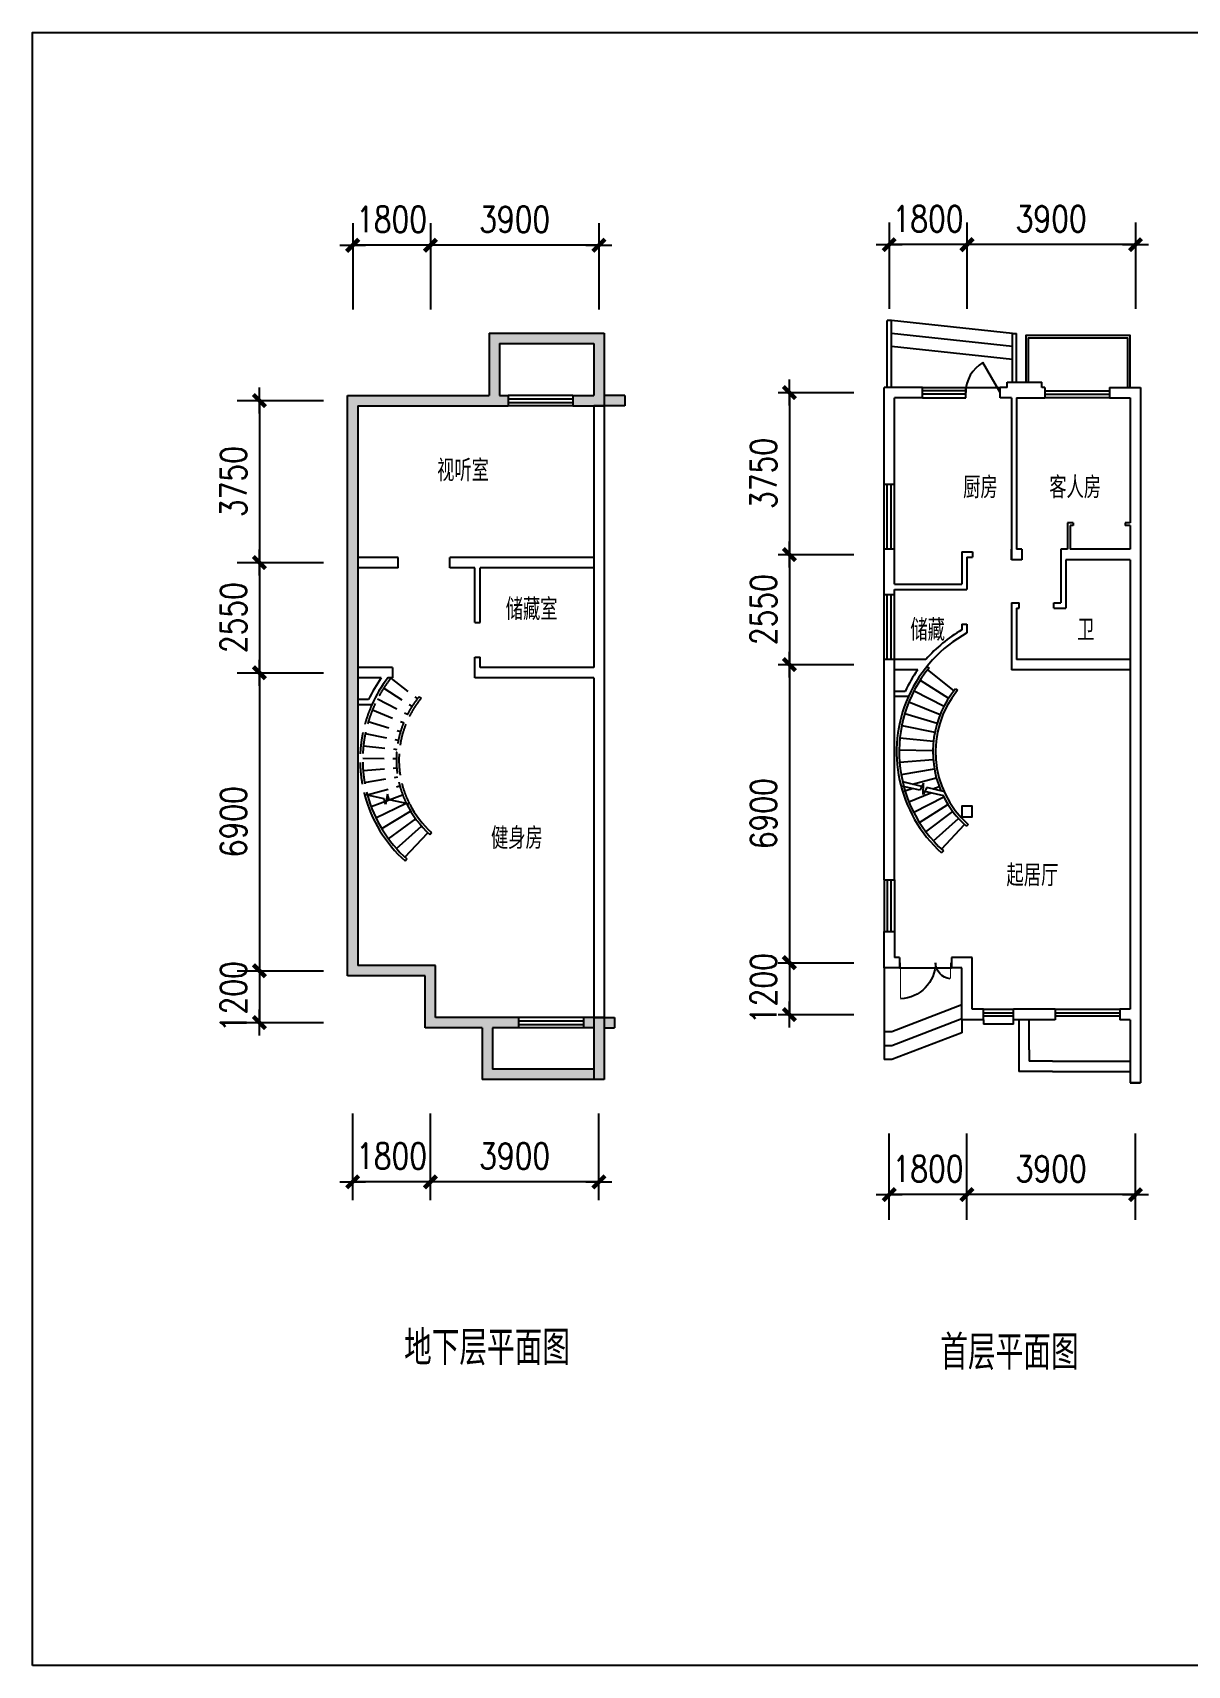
# Model space of a CAD drawing. Extents: x -144404 to 147451, y -180554 to 49126.
# Drawn here: x -140238 to -113508, y -60184 to -22384 of the extents above; entities that cross this region are included whole.
import ezdxf

# ---------------------------------------------------------------- set-up
doc = ezdxf.new("R2010")
doc.units = 0
doc.header["$LTSCALE"] = 2000
doc.header["$MEASUREMENT"] = 0
doc.linetypes.add('DASH', pattern=[0.35, 0.25, -0.1])
doc.layers.get('0').update_dxf_attribs({"color": 3, "linetype": 'CONTINUOUS'})
doc.layers.get('DEFPOINTS').update_dxf_attribs({"linetype": 'CONTINUOUS'})
for name, color, linetype in [('AXIS', 3, 'CONTINUOUS'), ('JIAJU', 6, 'CONTINUOUS'), ('OTHER', 7, 'CONTINUOUS'), ('PUB_DIM', 3, 'CONTINUOUS'), ('PUB_TITLE', 4, 'CONTINUOUS'), ('ROOF', 4, 'CONTINUOUS'), ('STAIR', 6, 'CONTINUOUS'), ('WALL', 255, 'CONTINUOUS'), ('WINDOW', 4, 'CONTINUOUS')]:
    doc.layers.add(name, color=color, linetype=linetype)
doc.styles.add('-宋体', font='simplex.shx', dxfattribs={"width": 0.8, "bigfont": 'hztxt.shx'})
doc.styles.add('DIM_FONT', font='SIMPLEX.shx', dxfattribs={"width": 0.8})
doc.dimstyles.new('AXIS200', dxfattribs={"dimscale": 2, "dimtxt": 300, "dimasz": 1, "dimexe": 250, "dimexo": 300, "dimgap": 150, "dimtad": 1, "dimdec": 0, "dimzin": 0, "dimtxsty": 'DIM_FONT', "dimblk": '_DIMX', "dimcen": 0.09, "dimse1": 1, "dimse2": 1, "dimclrt": 7, "dimazin": 3, "dimtfac": 1, "dimtdec": 0, "dimtix": 1, "dimtmove": 0, "dimatfit": 3, "dimtolj": 1, "dimtzin": 0})

# ---------------------------------------------------------------- blocks, each defined once
blk = doc.blocks.new('_DIMX')
blk.add_line((-150, 0), (150, 0))
at = {"const_width": 50}
blk.add_lwpolyline([(-70, -70), (70, 70)], dxfattribs=at)
blk = doc.blocks.new('*D172')
at = {"color": 0, "linetype": 'BYBLOCK'}
blk.add_line((92439, 28242), (88543, 28242), dxfattribs=at)
at = {"layer": 'DEFPOINTS', "color": 0, "linetype": 'BYBLOCK'}
for p in [(88541, 33842), (92441, 33842), (88541, 28242)]:
    blk.add_point(p, dxfattribs=at)
at = {"color": 0, "linetype": 'BYBLOCK', "xscale": 2, "yscale": 2, "zscale": 2, "rotation": 180}
blk.add_blockref('_DIMX', (88541, 28242), dxfattribs=at)
at = {"color": 0, "linetype": 'BYBLOCK', "xscale": 2, "yscale": 2, "zscale": 2}
blk.add_blockref('_DIMX', (92441, 28242), dxfattribs=at)
at = {"color": 7, "linetype": 'BYBLOCK', "insert": (90491, 28842), "char_height": 600, "attachment_point": 5, "style": 'DIM_FONT'}
blk.add_mtext('\\A1;3900', dxfattribs=at)
blk = doc.blocks.new('*D166')
at = {"color": 0, "linetype": 'BYBLOCK'}
for p, q in [((61431, 28537), (61429, 28537)), ((63233, 28537), (61433, 28537)), ((63235, 28537), (63237, 28537))]:
    blk.add_line(p, q, dxfattribs=at)
at = {"layer": 'DEFPOINTS', "color": 0, "linetype": 'BYBLOCK'}
for p in [(61433, 34137), (63233, 34137), (61433, 28537)]:
    blk.add_point(p, dxfattribs=at)
at = {"color": 0, "linetype": 'BYBLOCK', "xscale": 2, "yscale": 2, "zscale": 2}
blk.add_blockref('_DIMX', (61433, 28537), dxfattribs=at)
at = {"color": 0, "linetype": 'BYBLOCK', "xscale": 2, "yscale": 2, "zscale": 2, "rotation": 180}
blk.add_blockref('_DIMX', (63233, 28537), dxfattribs=at)
at = {"color": 7, "linetype": 'BYBLOCK', "insert": (62333, 29137), "char_height": 600, "attachment_point": 5, "style": 'DIM_FONT'}
blk.add_mtext('\\A1;1800', dxfattribs=at)
blk = doc.blocks.new('*D165')
at = {"color": 0, "linetype": 'BYBLOCK'}
blk.add_line((67131, 28537), (63235, 28537), dxfattribs=at)
at = {"layer": 'DEFPOINTS', "color": 0, "linetype": 'BYBLOCK'}
for p in [(63233, 34137), (67133, 34137), (63233, 28537)]:
    blk.add_point(p, dxfattribs=at)
at = {"color": 0, "linetype": 'BYBLOCK', "xscale": 2, "yscale": 2, "zscale": 2, "rotation": 180}
blk.add_blockref('_DIMX', (63233, 28537), dxfattribs=at)
at = {"color": 0, "linetype": 'BYBLOCK', "xscale": 2, "yscale": 2, "zscale": 2}
blk.add_blockref('_DIMX', (67133, 28537), dxfattribs=at)
at = {"color": 7, "linetype": 'BYBLOCK', "insert": (65183, 29137), "char_height": 600, "attachment_point": 5, "style": 'DIM_FONT'}
blk.add_mtext('\\A1;3900', dxfattribs=at)
blk = doc.blocks.new('*D167')
at = {"color": 0, "linetype": 'BYBLOCK'}
blk.add_line((67131, 50049), (63235, 50049), dxfattribs=at)
at = {"layer": 'DEFPOINTS', "color": 0, "linetype": 'BYBLOCK'}
for p in [(63233, 50049), (63233, 44449), (67133, 44449)]:
    blk.add_point(p, dxfattribs=at)
at = {"color": 0, "linetype": 'BYBLOCK', "xscale": 2, "yscale": 2, "zscale": 2, "rotation": 180}
blk.add_blockref('_DIMX', (63233, 50049), dxfattribs=at)
at = {"color": 0, "linetype": 'BYBLOCK', "xscale": 2, "yscale": 2, "zscale": 2}
blk.add_blockref('_DIMX', (67133, 50049), dxfattribs=at)
at = {"color": 7, "linetype": 'BYBLOCK', "insert": (65183, 50649), "char_height": 600, "attachment_point": 5, "style": 'DIM_FONT'}
blk.add_mtext('\\A1;3900', dxfattribs=at)
blk = doc.blocks.new('_WBLK')
for p, q in [((-0.5, 0.5), (0.5, 0.5)), ((0.5, 0.167), (-0.5, 0.167)), ((0.5, -0.167), (-0.5, -0.167)), ((-0.5, -0.5), (0.5, -0.5))]:
    blk.add_line(p, q)
blk = doc.blocks.new('*D168')
at = {"color": 0, "linetype": 'BYBLOCK'}
for p, q in [((61431, 50049), (61429, 50049)), ((63233, 50049), (61433, 50049)), ((63235, 50049), (63237, 50049))]:
    blk.add_line(p, q, dxfattribs=at)
at = {"layer": 'DEFPOINTS', "color": 0, "linetype": 'BYBLOCK'}
for p in [(61433, 50049), (61433, 44449), (63233, 44449)]:
    blk.add_point(p, dxfattribs=at)
at = {"color": 0, "linetype": 'BYBLOCK', "xscale": 2, "yscale": 2, "zscale": 2}
blk.add_blockref('_DIMX', (61433, 50049), dxfattribs=at)
at = {"color": 0, "linetype": 'BYBLOCK', "xscale": 2, "yscale": 2, "zscale": 2, "rotation": 180}
blk.add_blockref('_DIMX', (63233, 50049), dxfattribs=at)
at = {"color": 7, "linetype": 'BYBLOCK', "insert": (62333, 50649), "char_height": 600, "attachment_point": 5, "style": 'DIM_FONT'}
blk.add_mtext('\\A1;1800', dxfattribs=at)
blk = doc.blocks.new('*D190')
at = {"color": 0, "linetype": 'BYBLOCK'}
blk.add_line((56163, 40323), (56163, 33427), dxfattribs=at)
at = {"layer": 'DEFPOINTS', "color": 0, "linetype": 'BYBLOCK'}
for p in [(60163, 40325), (56163, 33425), (60163, 33425)]:
    blk.add_point(p, dxfattribs=at)
at = {"color": 0, "linetype": 'BYBLOCK', "xscale": 2, "yscale": 2, "zscale": 2}
for p, rotation in [((56163, 40325), 90), ((56163, 33425), 270)]:
    blk.add_blockref('_DIMX', p, dxfattribs=dict(at, rotation=rotation))
at = {"color": 7, "linetype": 'BYBLOCK', "insert": (55563, 36875), "char_height": 600, "attachment_point": 5, "rotation": 90, "style": 'DIM_FONT'}
blk.add_mtext('\\A1;6900', dxfattribs=at)
blk = doc.blocks.new('*D191')
at = {"color": 0, "linetype": 'BYBLOCK'}
for p, q in [((56163, 33427), (56163, 33429)), ((56163, 33425), (56163, 32225)), ((56163, 32223), (56163, 32221))]:
    blk.add_line(p, q, dxfattribs=at)
at = {"layer": 'DEFPOINTS', "color": 0, "linetype": 'BYBLOCK'}
for p in [(60163, 33425), (56163, 32225), (60163, 32225)]:
    blk.add_point(p, dxfattribs=at)
at = {"color": 0, "linetype": 'BYBLOCK', "xscale": 2, "yscale": 2, "zscale": 2}
for p, rotation in [((56163, 33425), 270), ((56163, 32225), 90)]:
    blk.add_blockref('_DIMX', p, dxfattribs=dict(at, rotation=rotation))
at = {"color": 7, "linetype": 'BYBLOCK', "insert": (55563, 32825), "char_height": 600, "attachment_point": 5, "rotation": 90, "style": 'DIM_FONT'}
blk.add_mtext('\\A1;1200', dxfattribs=at)
blk = doc.blocks.new('*D188')
at = {"color": 0, "linetype": 'BYBLOCK'}
blk.add_line((56163, 46623), (56163, 42877), dxfattribs=at)
at = {"layer": 'DEFPOINTS', "color": 0, "linetype": 'BYBLOCK'}
for p in [(60163, 46625), (56163, 42875), (60163, 42875)]:
    blk.add_point(p, dxfattribs=at)
at = {"color": 0, "linetype": 'BYBLOCK', "xscale": 2, "yscale": 2, "zscale": 2}
for p, rotation in [((56163, 46625), 90), ((56163, 42875), 270)]:
    blk.add_blockref('_DIMX', p, dxfattribs=dict(at, rotation=rotation))
at = {"color": 7, "linetype": 'BYBLOCK', "insert": (55563, 44750), "char_height": 600, "attachment_point": 5, "rotation": 90, "style": 'DIM_FONT'}
blk.add_mtext('\\A1;3750', dxfattribs=at)
blk = doc.blocks.new('*D189')
at = {"color": 0, "linetype": 'BYBLOCK'}
blk.add_line((56163, 42873), (56163, 40327), dxfattribs=at)
at = {"layer": 'DEFPOINTS', "color": 0, "linetype": 'BYBLOCK'}
for p in [(60163, 42875), (56163, 40325), (60163, 40325)]:
    blk.add_point(p, dxfattribs=at)
at = {"color": 0, "linetype": 'BYBLOCK', "xscale": 2, "yscale": 2, "zscale": 2}
for p, rotation in [((56163, 42875), 90), ((56163, 40325), 270)]:
    blk.add_blockref('_DIMX', p, dxfattribs=dict(at, rotation=rotation))
at = {"color": 7, "linetype": 'BYBLOCK', "insert": (55563, 41600), "char_height": 600, "attachment_point": 5, "rotation": 90, "style": 'DIM_FONT'}
blk.add_mtext('\\A1;2550', dxfattribs=at)
blk = doc.blocks.new('*D175')
at = {"color": 0, "linetype": 'BYBLOCK'}
for p, q in [((86739, 50236), (86737, 50236)), ((88541, 50236), (86741, 50236)), ((88543, 50236), (88545, 50236))]:
    blk.add_line(p, q, dxfattribs=at)
at = {"layer": 'DEFPOINTS', "color": 0, "linetype": 'BYBLOCK'}
for p in [(86741, 50236), (86741, 44636), (88541, 44636)]:
    blk.add_point(p, dxfattribs=at)
at = {"color": 0, "linetype": 'BYBLOCK', "xscale": 2, "yscale": 2, "zscale": 2}
blk.add_blockref('_DIMX', (86741, 50236), dxfattribs=at)
at = {"color": 0, "linetype": 'BYBLOCK', "xscale": 2, "yscale": 2, "zscale": 2, "rotation": 180}
blk.add_blockref('_DIMX', (88541, 50236), dxfattribs=at)
at = {"color": 7, "linetype": 'BYBLOCK', "insert": (87641, 50836), "char_height": 600, "attachment_point": 5, "style": 'DIM_FONT'}
blk.add_mtext('\\A1;1800', dxfattribs=at)
blk = doc.blocks.new('*D174')
at = {"color": 0, "linetype": 'BYBLOCK'}
blk.add_line((92439, 50236), (88543, 50236), dxfattribs=at)
at = {"layer": 'DEFPOINTS', "color": 0, "linetype": 'BYBLOCK'}
for p in [(88541, 50236), (88541, 44636), (92441, 44636)]:
    blk.add_point(p, dxfattribs=at)
at = {"color": 0, "linetype": 'BYBLOCK', "xscale": 2, "yscale": 2, "zscale": 2, "rotation": 180}
blk.add_blockref('_DIMX', (88541, 50236), dxfattribs=at)
at = {"color": 0, "linetype": 'BYBLOCK', "xscale": 2, "yscale": 2, "zscale": 2}
blk.add_blockref('_DIMX', (92441, 50236), dxfattribs=at)
at = {"color": 7, "linetype": 'BYBLOCK', "insert": (90491, 50836), "char_height": 600, "attachment_point": 5, "style": 'DIM_FONT'}
blk.add_mtext('\\A1;3900', dxfattribs=at)
blk = doc.blocks.new('*D170')
at = {"color": 0, "linetype": 'BYBLOCK'}
blk.add_line((82879, 40510), (82879, 33614), dxfattribs=at)
at = {"layer": 'DEFPOINTS', "color": 0, "linetype": 'BYBLOCK'}
for p in [(83931, 40512), (82879, 33612), (83931, 33612)]:
    blk.add_point(p, dxfattribs=at)
at = {"color": 0, "linetype": 'BYBLOCK', "xscale": 2, "yscale": 2, "zscale": 2}
for p, rotation in [((82879, 40512), 90), ((82879, 33612), 270)]:
    blk.add_blockref('_DIMX', p, dxfattribs=dict(at, rotation=rotation))
at = {"color": 7, "linetype": 'BYBLOCK', "insert": (82279, 37062), "char_height": 600, "attachment_point": 5, "rotation": 90, "style": 'DIM_FONT'}
blk.add_mtext('\\A1;6900', dxfattribs=at)
blk = doc.blocks.new('*D171')
at = {"color": 0, "linetype": 'BYBLOCK'}
for p, q in [((82879, 33614), (82879, 33616)), ((82879, 33612), (82879, 32412)), ((82879, 32410), (82879, 32408))]:
    blk.add_line(p, q, dxfattribs=at)
at = {"layer": 'DEFPOINTS', "color": 0, "linetype": 'BYBLOCK'}
for p in [(83931, 33612), (82879, 32412), (83931, 32412)]:
    blk.add_point(p, dxfattribs=at)
at = {"color": 0, "linetype": 'BYBLOCK', "xscale": 2, "yscale": 2, "zscale": 2}
for p, rotation in [((82879, 33612), 270), ((82879, 32412), 90)]:
    blk.add_blockref('_DIMX', p, dxfattribs=dict(at, rotation=rotation))
at = {"color": 7, "linetype": 'BYBLOCK', "insert": (82279, 33012), "char_height": 600, "attachment_point": 5, "rotation": 90, "style": 'DIM_FONT'}
blk.add_mtext('\\A1;1200', dxfattribs=at)
blk = doc.blocks.new('M_B15SGY')
at = {"linetype": 'CONTINUOUS'}
for p, q in [((-0.5, 0.5), (0.5, 0.5)), ((0.5, 0.167), (-0.5, 0.167)), ((0.5, -0.167), (-0.5, -0.167))]:
    blk.add_line(p, q, dxfattribs=at)
blk = doc.blocks.new('M_A17ORW')
at = {"const_width": 0.02}
for points in [[(-0.481, -0.001), (-0.481, -0.308)], [(0.481, 0.001), (0.481, -0.691)]]:
    blk.add_lwpolyline(points, dxfattribs=at)
for centre, radius, start, end in [((-0.501, -0.003), 0.307, 274.2492, 0.2101), ((0.505, 0.002), 0.699, 180.2762, 268.0603)]:
    blk.add_arc(centre, radius, start, end)
blk = doc.blocks.new('*D169')
at = {"color": 0, "linetype": 'BYBLOCK'}
blk.add_line((82879, 43060), (82879, 40514), dxfattribs=at)
at = {"layer": 'DEFPOINTS', "color": 0, "linetype": 'BYBLOCK'}
for p in [(83931, 43062), (82879, 40512), (83931, 40512)]:
    blk.add_point(p, dxfattribs=at)
at = {"color": 0, "linetype": 'BYBLOCK', "xscale": 2, "yscale": 2, "zscale": 2}
for p, rotation in [((82879, 43062), 90), ((82879, 40512), 270)]:
    blk.add_blockref('_DIMX', p, dxfattribs=dict(at, rotation=rotation))
at = {"color": 7, "linetype": 'BYBLOCK', "insert": (82279, 41787), "char_height": 600, "attachment_point": 5, "rotation": 90, "style": 'DIM_FONT'}
blk.add_mtext('\\A1;2550', dxfattribs=at)
blk = doc.blocks.new('*D173')
at = {"color": 0, "linetype": 'BYBLOCK'}
blk.add_line((82879, 46810), (82879, 43064), dxfattribs=at)
at = {"layer": 'DEFPOINTS', "color": 0, "linetype": 'BYBLOCK'}
for p in [(83931, 46812), (82879, 43062), (83931, 43062)]:
    blk.add_point(p, dxfattribs=at)
at = {"color": 0, "linetype": 'BYBLOCK', "xscale": 2, "yscale": 2, "zscale": 2}
for p, rotation in [((82879, 46812), 90), ((82879, 43062), 270)]:
    blk.add_blockref('_DIMX', p, dxfattribs=dict(at, rotation=rotation))
at = {"color": 7, "linetype": 'BYBLOCK', "insert": (82279, 44937), "char_height": 600, "attachment_point": 5, "rotation": 90, "style": 'DIM_FONT'}
blk.add_mtext('\\A1;3750', dxfattribs=at)
blk = doc.blocks.new('_GCBLK')
at = {"linetype": 'DASH'}
for p, q in [((-0.5, -0.5), (-0.5, 0.5)), ((0.5, -0.5), (0.5, 0.5)), ((-0.5, 0.2), (0.5, 0.2)), ((-0.5, -0.2), (0.5, -0.2))]:
    blk.add_line(p, q, dxfattribs=at)
blk = doc.blocks.new('_DBLK')
blk.add_line((-0.5, 0), (0, -0.866))
blk.add_arc((-0.5, 0), 1, 300, 0)
blk = doc.blocks.new('M_B0OPK')
for p, q in [((-0.5, 0.5), (0.5, 0.5)), ((0.5, 0.167), (-0.5, 0.167)), ((0.5, -0.167), (-0.5, -0.167)), ((-0.5, -0.5), (0.5, -0.5))]:
    blk.add_line(p, q)
blk = doc.blocks.new('*D259')
at = {"color": 0, "linetype": 'BYBLOCK'}
for p, q in [((61741, -15137), (61739, -15137)), ((63543, -15137), (61743, -15137)), ((63545, -15137), (63547, -15137))]:
    blk.add_line(p, q, dxfattribs=at)
at = {"layer": 'DEFPOINTS', "color": 0, "linetype": 'BYBLOCK'}
for p in [(61743, -9537), (63543, -9537), (61743, -15137)]:
    blk.add_point(p, dxfattribs=at)
at = {"color": 0, "linetype": 'BYBLOCK', "xscale": 2, "yscale": 2, "zscale": 2}
blk.add_blockref('_DIMX', (61743, -15137), dxfattribs=at)
at = {"color": 0, "linetype": 'BYBLOCK', "xscale": 2, "yscale": 2, "zscale": 2, "rotation": 180}
blk.add_blockref('_DIMX', (63543, -15137), dxfattribs=at)
at = {"color": 7, "linetype": 'BYBLOCK', "insert": (62643, -14537), "char_height": 600, "attachment_point": 5, "style": 'DIM_FONT'}
blk.add_mtext('\\A1;1800', dxfattribs=at)

msp = doc.modelspace()

# ---------------------------------------------------------------- hatches: boundary and pattern name
at = {"layer": 'PUB_DIM'}
msp.add_hatch(color=256, dxfattribs=at).paths.add_polyline_path([(-129229.9, -31023.9), (-129229.9, -30783.9), (-129429.9, -30783.9), (-129429.9, -29583.9), (-127249.9, -29583.9), (-127249.9, -29343.9), (-129669.9, -29343.9), (-129669.9, -30783.9), (-132949.9, -30783.9), (-132949.9, -44223.9), (-131149.9, -44223.9), (-131149.9, -45423.9), (-129829.9, -45423.9), (-129829.9, -46623.9), (-127249.9, -46623.9), (-127249.9, -46383.9), (-129589.9, -46383.9), (-129589.9, -45423.9), (-128989.9, -45423.9), (-128989.9, -45183.9), (-130909.9, -45183.9), (-130909.9, -45155.8, -0.5091751), (-130909.9, -45142), (-130909.9, -43983.9), (-132709.9, -43983.9), (-132709.9, -31023.9)])
h = msp.add_hatch(color=256, dxfattribs=at)
h.paths.add_polyline_path([(-127009.9, -29343.9), (-127249.9, -29343.9), (-127249.9, -31023.9), (-127009.9, -31023.9)])
h.paths.add_polyline_path([(-127729.9, -30783.9), (-127729.9, -31023.9), (-127249.9, -31023.9), (-127249.9, -30783.9)])
h.paths.add_polyline_path([(-126529.9, -31023.9), (-126529.9, -30783.9), (-127009.9, -30783.9), (-127009.9, -31023.9)])
h = msp.add_hatch(color=256, dxfattribs=at)
h.paths.add_polyline_path([(-127249.9, -45423.9), (-127249.9, -45183.9), (-127489.9, -45183.9), (-127489.9, -45423.9)])
h.paths.add_polyline_path([(-127009.9, -45183.9), (-127249.9, -45183.9), (-127249.9, -46623.9), (-127009.9, -46623.9)])
h.paths.add_polyline_path([(-126769.9, -45183.9), (-127009.9, -45183.9), (-127009.9, -45423.9), (-126769.9, -45423.9)])

# ---------------------------------------------------------------- linework, layer by layer
at = {"layer": 'AXIS'}
for p, q in [((-132829.9, -26793.6), (-132829.9, -28793.6)), ((-131029.9, -26793.6), (-131029.9, -28793.6)), ((-127129.9, -26793.6), (-127129.9, -28793.6)), ((-120409.4, -26778.7), (-120409.4, -28778.7)), ((-118609.4, -26778.7), (-118609.4, -28778.7)), ((-114709.4, -26778.7), (-114709.4, -28778.7)), ((-114709.4, -26778.7), (-114709.4, -28778.7)), ((-135507.7, -30903.9), (-133507.7, -30903.9)), ((-122983.7, -30716.5), (-121229.6, -30716.5)), ((-135507.7, -34653.9), (-133507.7, -34653.9)), ((-122983.7, -34466.5), (-121229.6, -34466.5)), ((-122983.7, -37016.5), (-121229.6, -37016.5)), ((-135507.7, -37203.9), (-133507.7, -37203.9)), ((-135507.7, -44103.9), (-133507.7, -44103.9)), ((-122983.7, -43916.5), (-121229.6, -43916.5)), ((-135507.7, -45303.9), (-133507.7, -45303.9)), ((-122983.7, -45116.5), (-121229.6, -45116.5)), ((-132829.9, -49411.7), (-132829.9, -47411.7)), ((-131029.9, -49411.7), (-131029.9, -47411.7)), ((-127129.9, -49411.7), (-127129.9, -47411.7)), ((-120413.4, -49867.6), (-120413.4, -47867.6)), ((-118609.4, -49867.6), (-118609.4, -47867.6)), ((-114709.4, -49867.6), (-114709.4, -47867.6)), ((-114709.4, -49867.6), (-114709.4, -47867.6))]:
    msp.add_line(p, q, dxfattribs=at)
at = {"layer": 'DEFPOINTS', "color": 0, "linetype": 'BYBLOCK'}
for p in [(-120197.2, -27741.8), (-130156.4, -38726.5), (-120197.2, -45679.6)]:
    msp.add_point(p, dxfattribs=at)
at = {"layer": 'JIAJU'}
for p, q in [((-114589.9, -30596.5), (-114589.4, -30597)), ((-114829.9, -30836.5), (-114829.4, -30837))]:
    msp.add_line(p, q, dxfattribs=at)
at = {"layer": 'OTHER'}
for p, q in [((-127009.9, -29343.9), (-127009.9, -37918.9)), ((-114589.4, -30597), (-114589.4, -38671.5)), ((-114829.4, -30837), (-114829.4, -33736.5)), ((-114829.4, -33796.5), (-114829.4, -34346.5)), ((-114829.4, -34586.5), (-114829.4, -38671.5)), ((-127249.9, -37323.9), (-127249.9, -37918.9)), ((-127249.9, -38048.9), (-127249.9, -46623.9)), ((-127009.9, -38048.9), (-127009.9, -46623.9)), ((-114829.4, -38801.5), (-114829.4, -44996.5)), ((-114589.4, -38801.5), (-114589.4, -44996.5)), ((-114829.4, -45236.5), (-114829.4, -46696.5))]:
    msp.add_line(p, q, dxfattribs=at)
at = {"layer": 'PUB_TITLE'}
msp.add_lwpolyline([(-140238.3, -60184.5), (-140238.3, -22384.5), (-86778.3, -22384.5), (-86778.3, -60184.5)], close=True, dxfattribs=at)
at = {"layer": 'ROOF', "linetype": 'DASH'}
msp.add_line((-120359.4, -30596.5), (-120359.4, -29046.5), dxfattribs=at)
at = {"layer": 'STAIR', "linetype": 'DASH'}
for p, q in [((-131946.2, -37326.9), (-131331.6, -37807.1)), ((-132111.4, -37559.7), (-131454.9, -37981)), ((-131294, -37760.3), (-131246.7, -37797.2)), ((-132373.6, -38066.2), (-131650.7, -38359.2)), ((-132254.2, -37806.9), (-131561.6, -38165.5)), ((-132468.5, -38335.5), (-131721.6, -38560.3)), ((-132581.6, -38894.5), (-131806, -38977.7)), ((-132538, -38612.4), (-131773.5, -38767)), ((-132598.8, -39179.4), (-131818.9, -39190.5)), ((-132589.7, -39464.8), (-131812.1, -39403.6)), ((-132554.1, -39748), (-131785.5, -39615.1)), ((-132492.3, -40028.2), (-131739.4, -39824.6)), ((-131987.4, -40144.3), (-131674.3, -40027.6))]:
    msp.add_line(p, q, dxfattribs=at)
at = {"layer": 'STAIR'}
for p, q in [((-119690.9, -37372.4), (-119034.4, -37793.6)), ((-119535.6, -37055.6), (-119488.3, -37092.6)), ((-119525.7, -37139.5), (-118911.1, -37619.7)), ((-119833.8, -37619.5), (-119141.1, -37978.2)), ((-118873.5, -37572.9), (-118826.2, -37609.9)), ((-120048, -38148.1), (-119301.1, -38372.9)), ((-119953.1, -37878.8), (-119230.3, -38171.8)), ((-120117.5, -38425), (-119353, -38579.6)), ((-120161.1, -38707.1), (-119385.5, -38790.3)), ((-120178.4, -38992.1), (-119398.4, -39003.1)), ((-120169.2, -39277.4), (-119391.6, -39216.2)), ((-120133.6, -39560.6), (-119365, -39427.7)), ((-119868, -39784.3), (-119319, -39635.9)), ((-132104.2, -40121.1), (-132555.3, -40024.1)), ((-132020.3, -40016.4), (-132070.7, -40251)), ((-131986.9, -40146.3), (-132020.3, -40016.4)), ((-119704.4, -39925.1), (-120120.7, -39828)), ((-120101.5, -39953.8), (-119876.4, -39885)), ((-119654.6, -39834), (-120098, -39730.6)), ((-119954.4, -40189.5), (-119447.9, -39984.9)), ((-119614.8, -39761.1), (-119704.4, -39925.1)), ((-119625.2, -40025.7), (-119614.8, -39761.1)), ((-119535.6, -39861.7), (-119625.2, -40025.7)), ((-119142, -40056.2), (-119585.4, -39952.8)), ((-119119.3, -39958.8), (-119535.6, -39861.7)), ((-119400.1, -39893.3), (-119253.9, -39838.9)), ((-132405.2, -40300), (-131987.4, -40144.3)), ((-132293.2, -40562.6), (-131590.6, -40223.7)), ((-132157.4, -40813.7), (-131489.2, -40411.3)), ((-132070.7, -40251), (-132104.2, -40121.1)), ((-131510.6, -40248.7), (-131986.9, -40146.3)), ((-119843, -40434), (-119148, -40079.9)), ((-119710.7, -40667.9), (-119049.2, -40254.5)), ((-119558.5, -40889.3), (-118935.5, -40419.9)), ((-131998.9, -41051.2), (-131370.9, -40588.6)), ((-131819.1, -41272.9), (-131236.6, -40754.2)), ((-119387.6, -41096.7), (-118807.9, -40574.7)), ((-119199.2, -41288.3), (-118667.3, -40717.8)), ((-118581.9, -40714.3), (-118622.9, -40758.2)), ((-131619.6, -41477.1), (-131087.6, -40906.6)), ((-131043.3, -40945.6), (-131002.4, -40901.7)), ((-131616.3, -41560.1), (-131576.3, -41515.4)), ((-119154.9, -41328.8), (-119195.9, -41372.7))]:
    msp.add_line(p, q, dxfattribs=at)
at = {"layer": 'STAIR', "linetype": 'DASH'}
for radius, start, end in [(3140, 142.78184, 194.7794), (3080, 141.92923, 195.34736), (2300, 140.50516, 206.03169), (2240, 140.46511, 207.24803)]:
    msp.add_arc((-129519.1, -39223.1), radius, start, end, dxfattribs=at)
at = {"layer": 'STAIR'}
for centre, radius, start, end in [((-117098.7, -39035.7), 3080, 140.88378, 228.09489), ((-117098.7, -39035.7), 3140, 155.95843, 228.09489), ((-117098.7, -39035.7), 2300, 140.50516, 203.05632), ((-117098.7, -39035.7), 2240, 140.46511, 228.53489), ((-129519.1, -39223.1), 3140, 194.7794, 228.09489), ((-129519.1, -39223.1), 3080, 195.34736, 228.09489), ((-117098.7, -39035.7), 2300, 206.20747, 228.49484), ((-129519.1, -39223.1), 2300, 206.03169, 228.49484), ((-129519.1, -39223.1), 2240, 207.24803, 228.53489)]:
    msp.add_arc(centre, radius, start, end, dxfattribs=at)
at = {"layer": 'WALL'}
for p, q in [((-129669.9, -29343.9), (-127009.9, -29343.9)), ((-129669.9, -29343.9), (-129669.9, -30783.9)), ((-129429.9, -29583.9), (-127249.9, -29583.9)), ((-129429.9, -29583.9), (-129429.9, -30783.9)), ((-127249.9, -29583.9), (-127249.9, -30783.9)), ((-127009.9, -29583.9), (-127009.9, -30783.9)), ((-120529.4, -41996.5), (-120529.4, -30596.5)), ((-119999.6, -30596.5), (-120529.4, -30596.5)), ((-119639.4, -30596.5), (-120529.4, -30596.5)), ((-119639.4, -30836.5), (-119639.4, -30596.5)), ((-117839.4, -30836.5), (-117839.4, -30596.5)), ((-117679.4, -30596.5), (-117839.4, -30596.5)), ((-117679.4, -30476.5), (-116879.4, -30476.5)), ((-117679.4, -30596.5), (-117679.4, -30476.5)), ((-116879.4, -30596.5), (-116879.4, -30476.5)), ((-116809.4, -30596.5), (-116879.4, -30596.5)), ((-116809.4, -30596.5), (-116809.4, -30836.5)), ((-115309.4, -30596.5), (-115309.4, -30836.5)), ((-115309.4, -30596.5), (-114589.9, -30596.5)), ((-132949.9, -44223.9), (-132949.9, -30783.9)), ((-132949.9, -30783.9), (-129669.9, -30783.9)), ((-129429.9, -30783.9), (-129229.9, -30783.9)), ((-129229.9, -30783.9), (-129229.9, -31023.9)), ((-127729.9, -30783.9), (-127729.9, -31023.9)), ((-127729.9, -30783.9), (-127249.9, -30783.9)), ((-126529.9, -30783.9), (-127009.9, -30783.9)), ((-126529.9, -30783.9), (-126529.9, -31023.9)), ((-119999.6, -30836.5), (-120289.4, -30836.5)), ((-119639.4, -30836.5), (-120289.4, -30836.5)), ((-120289.4, -35156.5), (-120289.4, -30836.5)), ((-117579.4, -30836.5), (-117839.4, -30836.5)), ((-117579.4, -30836.5), (-117579.4, -34586.5)), ((-117459.4, -30836.5), (-117459.4, -34346.5)), ((-117459.4, -30836.5), (-116809.4, -30836.5)), ((-115309.4, -30836.5), (-114829.9, -30836.5)), ((-114829.4, -30836.5), (-114829.4, -33736.5)), ((-114589.4, -30836.5), (-114589.4, -46696.5)), ((-132709.9, -31023.9), (-132709.9, -43983.9)), ((-132709.9, -31023.9), (-129229.9, -31023.9)), ((-127729.9, -31023.9), (-127009.9, -31023.9)), ((-127249.9, -31023.9), (-127249.9, -37083.9)), ((-126529.9, -31023.9), (-127249.9, -31023.9)), ((-127009.9, -31023.9), (-127009.9, -45183.9)), ((-116279.4, -33736.5), (-116279.4, -34346.5)), ((-116149.4, -33736.5), (-116279.4, -33736.5)), ((-116219.4, -33796.5), (-116219.4, -34346.5)), ((-116149.4, -33796.5), (-116219.4, -33796.5)), ((-116149.4, -33736.5), (-116149.4, -33796.5)), ((-114949.4, -33736.5), (-114949.4, -33796.5)), ((-114829.4, -33736.5), (-114949.4, -33736.5)), ((-114829.4, -33796.5), (-114949.4, -33796.5)), ((-114829.4, -33796.5), (-114829.4, -34346.5)), ((-117579.4, -34346.5), (-117579.4, -34586.5)), ((-117579.4, -34586.5), (-117579.4, -34346.5)), ((-117339.4, -34346.5), (-117459.4, -34346.5)), ((-117339.4, -34346.5), (-117339.4, -34586.5)), ((-116439.4, -34346.5), (-116439.4, -35586.5)), ((-116439.4, -34346.5), (-116439.4, -34586.5)), ((-116279.4, -34346.5), (-116439.4, -34346.5)), ((-114829.4, -34346.5), (-116219.4, -34346.5)), ((-131779.9, -34533.9), (-132709.9, -34533.9)), ((-131779.9, -34773.9), (-132709.9, -34773.9)), ((-131779.9, -34773.9), (-131779.9, -34533.9)), ((-130579.9, -34773.9), (-130579.9, -34533.9)), ((-129999.9, -34533.9), (-130579.9, -34533.9)), ((-130000.4, -34773.9), (-130579.9, -34773.9)), ((-129999.9, -34774.4), (-130000.4, -34773.9)), ((-127249.9, -34533.9), (-129999.9, -34533.9)), ((-129759.9, -34533.9), (-129999.9, -34533.9)), ((-129999.9, -36043.9), (-129999.9, -34774.4)), ((-127249.9, -34773.9), (-129879.9, -34773.9)), ((-129759.9, -34773.9), (-129879.9, -34773.9)), ((-129879.9, -36043.9), (-129879.9, -34773.9)), ((-118729.4, -34406.5), (-118729.4, -35156.5)), ((-118729.4, -34406.5), (-118479.4, -34406.5)), ((-118609.4, -34526.5), (-118609.4, -35276.5)), ((-118609.4, -34526.5), (-118479.4, -34526.5)), ((-118479.4, -34406.5), (-118479.4, -34526.5)), ((-117339.4, -34586.5), (-117579.4, -34586.5)), ((-116319.4, -34586.5), (-116319.4, -35706.5)), ((-114829.4, -34586.5), (-116319.4, -34586.5)), ((-114829.4, -34586.5), (-114829.4, -44996.5)), ((-120289.4, -35156.5), (-118729.4, -35156.5)), ((-120289.4, -41996.5), (-120289.4, -35276.5)), ((-120289.4, -35276.5), (-118609.4, -35276.5)), ((-117579.4, -35586.5), (-117579.4, -37136.5)), ((-117579.4, -35586.5), (-117399.4, -35586.5)), ((-117459.4, -35706.5), (-117459.4, -36896.5)), ((-117459.4, -35706.5), (-117399.4, -35706.5)), ((-117399.4, -35706.5), (-117399.4, -35586.5)), ((-116599.4, -35586.5), (-116439.4, -35586.5)), ((-116599.4, -35706.5), (-116599.4, -35586.5)), ((-116599.4, -35706.5), (-116319.4, -35706.5)), ((-129999.9, -36043.9), (-129879.9, -36043.9)), ((-118729.4, -36076.5), (-118609.4, -36076.5)), ((-118729.4, -36076.5), (-118729.4, -36212.9)), ((-118609.4, -36076.5), (-118609.4, -36283)), ((-129999.9, -36843.9), (-129879.9, -36843.9)), ((-129999.9, -37323.9), (-129999.9, -36843.9)), ((-129879.9, -37083.9), (-129879.9, -36843.9)), ((-119558.6, -36896.5), (-120289.4, -36896.5)), ((-114829.4, -36896.5), (-117459.4, -36896.5)), ((-131909.9, -37083.9), (-132709.9, -37083.9)), ((-132168.8, -37323.9), (-132709.9, -37323.9)), ((-131909.9, -37323.9), (-132019.6, -37323.9)), ((-131909.9, -37083.9), (-131909.9, -37323.9)), ((-127249.9, -37323.9), (-129999.9, -37323.9)), ((-127249.9, -37083.9), (-129879.9, -37083.9)), ((-127249.9, -37323.9), (-127249.9, -45183.9)), ((-119748.3, -37136.5), (-120289.4, -37136.5)), ((-114829.4, -37136.5), (-117579.4, -37136.5)), ((-120043.1, -37636.5), (-120289.4, -37636.5)), ((-119966.3, -37756.5), (-120289.4, -37756.5)), ((-132463.6, -37823.9), (-132709.9, -37823.9)), ((-132386.8, -37943.9), (-132709.9, -37943.9)), ((-120529.4, -41996.5), (-120289.4, -41996.5)), ((-120529.4, -43196.5), (-120289.4, -43196.5)), ((-120529.4, -44036.5), (-120529.4, -43196.5)), ((-120289.4, -43196.5), (-120289.4, -43796.5)), ((-120169.4, -43796.5), (-120289.4, -43796.5)), ((-120169.4, -43796.5), (-120169.4, -44036.5)), ((-118969.4, -43796.5), (-118969.4, -44036.5)), ((-118489.4, -43796.5), (-118969.4, -43796.5)), ((-118489.4, -44996.5), (-118489.4, -43796.5)), ((-131149.9, -44223.9), (-132949.9, -44223.9)), ((-130909.9, -43983.9), (-132709.9, -43983.9)), ((-131149.9, -45423.9), (-131149.9, -44223.9)), ((-130909.9, -45183.9), (-130909.9, -43983.9)), ((-120169.4, -44036.5), (-120529.4, -44036.5)), ((-118729.4, -44036.5), (-118969.4, -44036.5)), ((-118729.4, -45236.5), (-118729.4, -44036.5)), ((-128989.9, -45183.9), (-130909.9, -45183.9)), ((-128989.9, -45183.9), (-128989.9, -45423.9)), ((-127489.9, -45183.9), (-127489.9, -45423.9)), ((-127009.9, -45183.9), (-127489.9, -45183.9)), ((-127249.9, -45183.9), (-126769.9, -45183.9)), ((-126769.9, -45183.9), (-126769.9, -45423.9)), ((-118229.4, -45236.5), (-118729.4, -45236.5)), ((-118229.4, -44996.5), (-118489.4, -44996.5)), ((-118229.4, -45236.5), (-118229.4, -44996.5)), ((-116569.4, -44996.5), (-117529.4, -44996.5)), ((-117529.4, -45236.5), (-117529.4, -44996.5)), ((-116569.4, -45236.5), (-117529.4, -45236.5)), ((-117409.4, -45236.5), (-117409.4, -46436.5)), ((-117169.4, -45936.5), (-117169.4, -45236.5)), ((-116569.4, -44996.5), (-116569.4, -45236.5)), ((-115069.4, -44996.5), (-115069.4, -45236.5)), ((-114829.4, -44996.5), (-115069.4, -44996.5)), ((-114829.4, -45236.5), (-115069.4, -45236.5)), ((-114829.4, -45236.5), (-114829.4, -46696.5)), ((-129829.9, -45423.9), (-131149.9, -45423.9)), ((-129829.9, -45423.9), (-129829.9, -46623.9)), ((-128989.9, -45423.9), (-129589.9, -45423.9)), ((-129589.9, -45423.9), (-129589.9, -46383.9)), ((-127249.9, -45423.9), (-127489.9, -45423.9)), ((-127249.9, -45423.9), (-127249.9, -46383.9)), ((-127009.9, -45423.9), (-126769.9, -45423.9)), ((-127009.9, -45423.9), (-127009.9, -46383.9)), ((-117169.4, -45936.5), (-117169.4, -46196.5)), ((-127249.9, -46383.9), (-129589.9, -46383.9)), ((-116629.4, -46436.5), (-117409.4, -46436.5)), ((-116629.4, -46196.5), (-117169.4, -46196.5)), ((-116629.4, -46196.5), (-114829.4, -46196.5)), ((-116629.4, -46436.5), (-114829.4, -46436.5)), ((-127009.9, -46623.9), (-129829.9, -46623.9)), ((-114829.4, -46696.5), (-114589.4, -46696.5)), ((-114589.4, -46696.5), (-114829.4, -46696.5))]:
    msp.add_line(p, q, dxfattribs=at)
for centre, radius, start, end in [((-117098.7, -39035.7), 3140, 118.75866, 155.95843), ((-117098.7, -39035.7), 3260, 120.01463, 138.98879), ((-129519.1, -39223.1), 3260, 144.36729, 154.58238), ((-129519.1, -39223.1), 3140, 142.78184, 155.95843), ((-117098.7, -39035.7), 3260, 144.36729, 154.58238)]:
    msp.add_arc(centre, radius, start, end, dxfattribs=at)
at = {"layer": 'WINDOW'}
for p, q in [((-120459.4, -30596.5), (-120459.4, -29046.5)), ((-120359.4, -29046.5), (-120459.4, -29046.5)), ((-120359.4, -30546.5), (-120359.4, -29046.5)), ((-117559.4, -29346.5), (-120359.4, -29046.5)), ((-117559.4, -29648.2), (-120359.4, -29348.2)), ((-117559.4, -30476.5), (-117559.4, -29346.5)), ((-117559.4, -29346.5), (-117459.4, -29346.5)), ((-117459.4, -30476.5), (-117459.4, -29346.5)), ((-117559.4, -29949.9), (-120359.4, -29649.9)), ((-118639.4, -30836.5), (-118639.4, -30596.5)), ((-118639.4, -30836.5), (-118639.4, -30596.5)), ((-118639.4, -30596.5), (-117839.4, -30596.5)), ((-120529.4, -41996.5), (-120529.4, -43196.5)), ((-120529.4, -44036.5), (-120529.4, -46160.5)), ((-120169.4, -44036.5), (-118969.4, -44036.5)), ((-118729.4, -44896), (-120349.4, -45517.8)), ((-118729.4, -45217.3), (-120349.4, -45839.2)), ((-118729.4, -45236.5), (-118729.4, -45538.7)), ((-118229.4, -45236.5), (-118229.4, -45336.5)), ((-117529.4, -45336.5), (-118229.4, -45336.5)), ((-117529.4, -45336.5), (-117529.4, -45236.5)), ((-120349.4, -45517.8), (-120529.4, -45517.8)), ((-118729.4, -45538.7), (-120349.4, -46160.5)), ((-120349.4, -45839.2), (-120529.4, -45839.2)), ((-120349.4, -46160.5), (-120529.4, -46160.5))]:
    msp.add_line(p, q, dxfattribs=at)
for points in [[(-114829.4, -30596.5), (-114829.4, -29396.5), (-117249.4, -29396.5), (-117249.4, -30476.5)], [(-114889.4, -30596.5), (-114889.4, -29456.5), (-117189.4, -29456.5), (-117189.4, -30476.5)]]:
    msp.add_lwpolyline(points, dxfattribs=at)
msp.add_lwpolyline([(-118729.4, -40536.5), (-118489.4, -40536.5), (-118489.4, -40296.5), (-118729.4, -40296.5)], close=True, dxfattribs=at)

# ---------------------------------------------------------------- block references
for name, p, xscale, yscale, zscale in [('_DBLK', (-118239.4, -30716.5), -800, -800, 800), ('M_B0OPK', (-119139.4, -30716.5), 1000, 240, 1000)]:
    msp.add_blockref(name, p, dxfattribs=dict(at, xscale=xscale, yscale=yscale, zscale=zscale))
for name, p, xscale, yscale, zscale, rotation in [('_WBLK', (-128479.9, -30903.9), 1500, 239.9999999999927, 1500, 180), ('M_B15SGY', (-116059.4, -30716.5), 1500, 239.9999999999927, 1500, 180), ('_GCBLK', (-120409.4, -33596.5), 1500, 240, 1500, 90), ('_GCBLK', (-120409.4, -36146.5), 1500, 240, 1500, 90), ('M_B15SGY', (-120329.4, -42596.5), 1200, 240, 1200, 90), ('M_A17ORW', (-119569.4, -43916.5), 1200, -1200, 1200, 180), ('_WBLK', (-128239.9, -45303.9), 1500, 239.9999999999999, 1500, 180), ('M_B15SGY', (-117879.4, -45036.5), 700, 240.0000000000036, 700, 180), ('M_B15SGY', (-115819.4, -45036.5), 1500, 240, 1500, 180)]:
    msp.add_blockref(name, p, dxfattribs=dict(at, xscale=xscale, yscale=yscale, zscale=zscale, rotation=rotation))

# ---------------------------------------------------------------- texts
at = {"layer": 'JIAJU', "style": '-宋体', "width": 0.8}
for s, height, p in [('视听室', 500, (-130875.9, -32770)), ('厨房    客人房', 500, (-118697.8, -33164.1)), ('储藏室', 500, (-129287.6, -35983.8)), ('储藏', 500, (-119920.1, -36463.1)), ('卫', 500, (-116058.5, -36463.1)), ('健身房', 500, (-129629.3, -41283.3)), ('起居厅', 500, (-117694.8, -42145.8)), ('地下层平面图 ', 800, (-131640.4, -53234.4)), ('首层平面图  ', 800, (-119227, -53339.4))]:
    msp.add_text(s, height=height, dxfattribs=at).set_placement(p)

# ---------------------------------------------------------------- dimensions: what is measured, and where the dimension line sits
at = {"layer": 'AXIS'}
for base, p1, p2, angle, picture, middle, set_off in [((-132829.9, -27307), (-131029.9, -32907), (-132829.9, -32907), 180, '*D168', (-131929.9, -26707), (-194263.2, -77356.1)), ((-120409.4, -27292.1), (-118609.4, -32892.1), (-120409.4, -32892.1), 180, '*D175', (-119509.4, -26692.1), (-207150.7, -77528.6)), ((-122720.5, -37016.5), (-121668.2, -34466.5), (-121668.2, -37016.5), 90, '*D169', (-123320.5, -35741.5), (-205599.5, -77528.6)), ((-122720.5, -43916.5), (-121668.2, -37016.5), (-121668.2, -43916.5), 90, '*D170', (-123320.5, -40466.5), (-205599.5, -77528.6)), ((-122720.5, -45116.5), (-121668.2, -43916.5), (-121668.2, -45116.5), 90, '*D171', (-123320.5, -44516.5), (-205599.5, -77528.6))]:
    dim = msp.add_linear_dim(base=base, p1=p1, p2=p2, angle=angle, dimstyle='AXIS200', dxfattribs=at)
    dim.commit()
    dim.dimension.update_dxf_attribs({"geometry": picture, "text_midpoint": middle, "insert": set_off})
for p1, p2, distance, picture, middle, set_off in [((-127129.9, -32907), (-131029.9, -32907), -5600, '*D167', (-129079.9, -26707), (-194263.2, -77356.1)), ((-114709.4, -32892.1), (-118609.4, -32892.1), -5600, '*D174', (-116659.4, -26692.1), (-207150.7, -77528.6)), ((-121668.2, -30716.5), (-121668.2, -34466.5), -1052.2, '*D173', (-123320.5, -32591.5), (-205599.5, -77528.6)), ((-127129.9, -43391.2), (-131029.9, -43391.2), 5600, '*D165', (-129079.9, -48391.2), (-194263.2, -77528.6)), ((-114709.4, -43686.3), (-118609.4, -43686.3), 5600, '*D172', (-116659.4, -48686.3), (-207150.7, -77528.6))]:
    dim = msp.add_aligned_dim(p1=p1, p2=p2, distance=distance, dimstyle='AXIS200', dxfattribs=at)
    dim.commit()
    dim.dimension.update_dxf_attribs({"geometry": picture, "text_midpoint": middle, "insert": set_off})
for base, p1, p2, picture, middle, set_off in [((-132829.9, -48991.2), (-131029.9, -43391.2), (-132829.9, -43391.2), '*D166', (-131929.9, -48391.2), (-194263.2, -77528.6)), ((-120409.4, -49286.3), (-118609.4, -43686.3), (-120409.4, -43686.3), '*D259', (-119509.4, -48686.3), (-182152.7, -34149.5))]:
    dim = msp.add_linear_dim(base=base, p1=p1, p2=p2, dimstyle='AXIS200', dxfattribs=at)
    dim.commit()
    dim.dimension.update_dxf_attribs({"geometry": picture, "text_midpoint": middle, "insert": set_off})
at = {"layer": 'PUB_DIM'}
for p1, p2, picture, middle in [((-130988.4, -30903.9), (-130988.4, -34653.9), '*D188', (-135588.4, -32778.9)), ((-130988.4, -34653.9), (-130988.4, -37203.9), '*D189', (-135588.4, -35928.9)), ((-130988.4, -37203.9), (-130988.4, -44103.9), '*D190', (-135588.4, -40653.9)), ((-130988.4, -44103.9), (-130988.4, -45303.9), '*D191', (-135588.4, -44703.9))]:
    dim = msp.add_aligned_dim(p1=p1, p2=p2, distance=-4000, dimstyle='AXIS200', dxfattribs=at)
    dim.commit()
    dim.dimension.update_dxf_attribs({"geometry": picture, "text_midpoint": middle, "insert": (-191151.7, -77528.6)})

doc.saveas('drawing.dxf')
